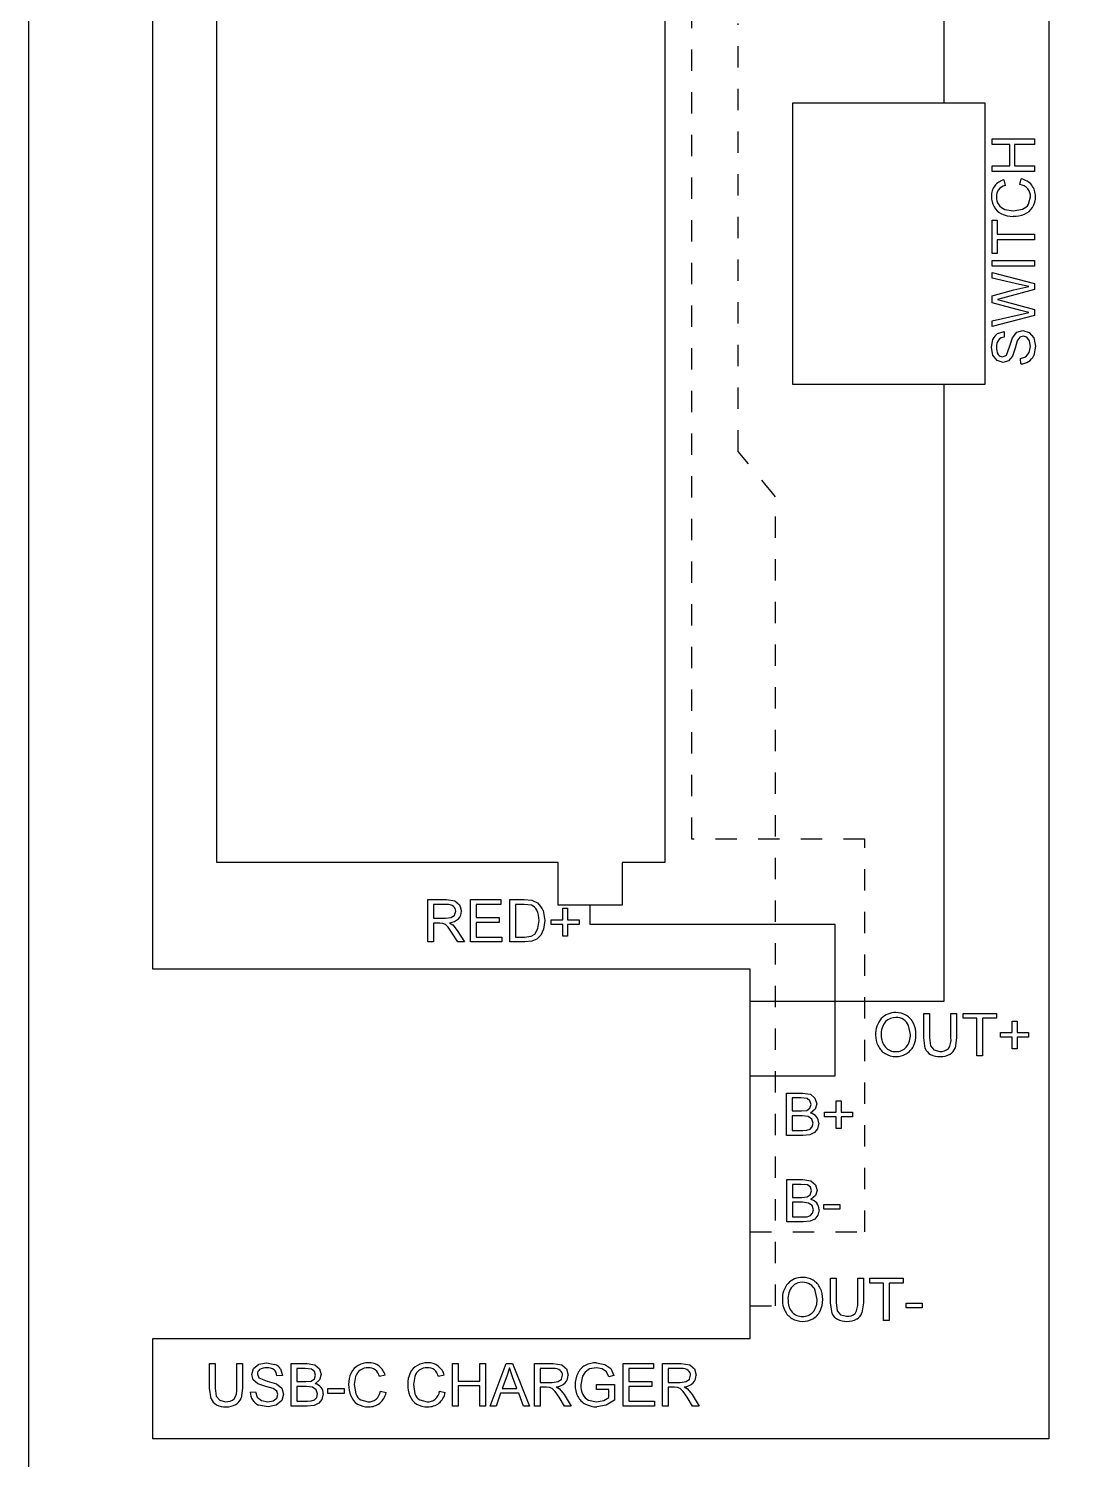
# Model space of a CAD drawing. Extents: x -34 to 366, y 525 to 825.
# Drawn here: x -33.8 to 15, y 700.1 to 767.1 of the extents above; entities that cross this region are included whole.
import ezdxf

# ---------------------------------------------------------------- set-up
doc = ezdxf.new("R2010")
doc.units = 0
doc.header["$MEASUREMENT"] = 0
doc.linetypes.add('SMALL-DASH', pattern=[2, 1, -1])
for name, color, linetype in [('CUT', 30, 'CONTINUOUS'), ('DASH', 6, 'CONTINUOUS'), ('ETCH', 96, 'CONTINUOUS')]:
    doc.layers.add(name, color=color, linetype=linetype)

msp = doc.modelspace()

# ---------------------------------------------------------------- linework, layer by layer
at = {"layer": 'CUT'}
for p, q in [((-28.012, 723.047), (-28.012, 813.047)), ((13.988, 813.047), (13.988, 701.047)), ((-25.012, 728.047), (-25.012, 804.047)), ((-4.012, 804.047), (-4.012, 728.047)), ((1.988, 750.447), (1.988, 763.647)), ((1.988, 763.647), (10.988, 763.647)), ((10.988, 763.647), (10.988, 750.447)), ((10.988, 750.447), (1.988, 750.447)), ((-23.012, 728.047), (-25.012, 728.047)), ((-20.012, 728.047), (-23.012, 728.047)), ((-9.012, 728.047), (-20.012, 728.047)), ((-9.012, 726.047), (-9.012, 728.047)), ((-4.012, 728.047), (-6.012, 728.047)), ((-6.012, 728.047), (-6.012, 726.047)), ((-6.012, 726.047), (-9.012, 726.047)), ((-0.012, 723.047), (-28.012, 723.047)), ((-0.012, 705.747), (-0.012, 723.047)), ((-28.012, 705.747), (-0.012, 705.747)), ((-28.012, 705.047), (-28.012, 705.747)), ((-28.012, 701.047), (-28.012, 705.047)), ((13.988, 701.047), (-28.012, 701.047))]:
    msp.add_line(p, q, dxfattribs=at)
msp.add_lwpolyline([(-33.836, 525.112), (366.164, 525.112), (366.164, 825.112), (-33.836, 825.112)], close=True, dxfattribs=at)
at = {"layer": 'DASH', "linetype": 'SMALL-DASH'}
for p, q in [((-2.74, 729.154), (-2.74, 805.154)), ((-0.569, 747.315), (-0.569, 767.367)), ((1.169, 745.193), (-0.569, 747.315)), ((1.169, 707.273), (1.169, 745.193)), ((5.355, 729.154), (-2.74, 729.154)), ((5.355, 710.747), (5.355, 729.154)), ((-0.012, 710.747), (5.355, 710.747)), ((-0.012, 707.273), (1.169, 707.273))]:
    msp.add_line(p, q, dxfattribs=at)
at = {"layer": 'ETCH'}
for p, q in [((9.083, 763.647), (9.083, 778.347)), ((11.334, 761.708), (11.334, 761.973)), ((11.334, 761.973), (13.322, 761.973)), ((13.322, 761.973), (13.322, 761.708)), ((12.153, 761.708), (11.334, 761.708)), ((12.153, 760.696), (12.153, 761.708)), ((13.322, 761.708), (12.382, 761.708)), ((12.382, 761.708), (12.382, 760.696)), ((11.334, 760.431), (11.334, 760.696)), ((11.334, 760.696), (12.153, 760.696)), ((13.322, 760.431), (11.334, 760.431)), ((12.382, 760.696), (13.322, 760.696)), ((13.322, 760.696), (13.322, 760.431)), ((11.88, 760.046), (11.941, 759.781)), ((12.624, 759.829), (12.691, 760.094)), ((13.036, 758.905), (13.129, 759.244)), ((11.931, 758.662), (12.312, 758.6)), ((12.312, 758.6), (12.754, 758.674)), ((11.334, 756.588), (11.334, 758.154)), ((11.334, 758.154), (11.563, 758.154)), ((11.563, 758.154), (11.563, 757.504)), ((11.563, 757.504), (13.322, 757.504)), ((13.322, 757.238), (11.563, 757.238)), ((11.563, 757.238), (11.563, 756.588)), ((13.322, 757.504), (13.322, 757.238)), ((11.563, 756.588), (11.334, 756.588)), ((11.334, 755.997), (11.334, 756.263)), ((11.334, 756.263), (13.322, 756.263)), ((13.322, 755.997), (11.334, 755.997)), ((11.334, 755.434), (11.334, 755.708)), ((11.334, 755.708), (13.322, 755.188)), ((13.322, 756.263), (13.322, 755.997)), ((12.613, 755.139), (11.334, 755.434)), ((12.342, 754.887), (13.044, 755.04)), ((13.044, 755.04), (12.613, 755.139)), ((13.322, 755.188), (13.322, 754.903)), ((11.334, 754.608), (12.342, 754.887)), ((11.334, 754.286), (11.334, 754.608)), ((11.81, 754.5), (11.574, 754.437)), ((11.574, 754.437), (11.809, 754.374)), ((11.809, 754.374), (13.322, 753.964)), ((13.322, 754.903), (11.81, 754.5)), ((12.681, 753.921), (11.334, 754.286)), ((11.334, 753.44), (12.639, 753.732)), ((13.322, 753.685), (11.334, 753.166)), ((12.639, 753.732), (13.044, 753.823)), ((13.044, 753.823), (12.681, 753.921)), ((13.322, 753.964), (13.322, 753.685)), ((11.334, 753.166), (11.334, 753.44)), ((11.298, 752.191), (11.369, 752.58)), ((11.577, 752.84), (11.888, 752.937)), ((11.888, 752.937), (11.9, 752.672)), ((12.149, 752.218), (12.276, 752.648)), ((12.276, 752.648), (12.479, 752.903)), ((12.505, 752.502), (12.407, 752.158)), ((12.479, 752.903), (12.762, 752.985)), ((12.623, 752.672), (12.505, 752.502)), ((12.786, 752.72), (12.623, 752.672)), ((12.762, 752.985), (13.061, 752.896)), ((12.957, 752.666), (12.786, 752.72)), ((13.083, 752.499), (12.957, 752.666)), ((13.061, 752.896), (13.28, 752.637)), ((13.129, 752.242), (13.083, 752.499)), ((13.28, 752.637), (13.358, 752.258)), ((11.366, 751.826), (11.298, 752.191)), ((11.565, 751.577), (11.366, 751.826)), ((11.828, 751.757), (12.006, 751.832)), ((12.006, 751.832), (12.149, 752.218)), ((12.282, 751.779), (12.096, 751.563)), ((12.407, 752.158), (12.282, 751.779)), ((12.659, 751.672), (12.91, 751.752)), ((12.671, 751.419), (12.659, 751.672)), ((12.91, 751.752), (13.069, 751.946)), ((13.069, 751.946), (13.129, 752.242)), ((13.358, 752.258), (13.278, 751.81)), ((11.848, 751.491), (11.565, 751.577)), ((12.096, 751.563), (11.848, 751.491)), ((9.083, 721.547), (9.083, 750.447)), ((-15.127, 724.328), (-15.127, 726.316)), ((-15.127, 726.316), (-14.25, 726.316)), ((-14.25, 726.316), (-13.85, 726.263)), ((-13.85, 726.263), (-13.631, 726.074)), ((-13.127, 724.328), (-13.127, 726.316)), ((-13.127, 726.316), (-11.705, 726.316)), ((-11.705, 726.316), (-11.705, 726.088)), ((-11.284, 724.328), (-11.284, 726.316)), ((-11.284, 726.316), (-10.601, 726.316)), ((-10.601, 726.316), (-10.248, 726.288)), ((-10.248, 726.288), (-9.957, 726.146)), ((-14.862, 726.088), (-14.862, 725.437)), ((-14.239, 726.088), (-14.862, 726.088)), ((-14.022, 725.474), (-13.867, 725.592)), ((-13.867, 725.592), (-13.814, 725.768)), ((-13.631, 726.074), (-13.549, 725.774)), ((-11.705, 726.088), (-12.862, 726.088)), ((-12.862, 726.088), (-12.862, 725.473)), ((-11.019, 726.088), (-11.019, 724.557)), ((-10.601, 726.088), (-11.019, 726.088)), ((-10.261, 726.046), (-10.601, 726.088)), ((-9.723, 725.806), (-9.645, 725.333)), ((-8.802, 725.367), (-8.802, 725.91)), ((-8.802, 725.91), (-8.574, 725.91)), ((-8.574, 725.91), (-8.574, 725.367)), ((-7.512, 725.154), (-7.512, 726.047)), ((-14.862, 725.437), (-14.302, 725.437)), ((-14.56, 725.208), (-14.862, 725.208)), ((-14.862, 725.208), (-14.862, 724.328)), ((-14.415, 725.199), (-14.56, 725.208)), ((-14.296, 725.147), (-14.415, 725.199)), ((-14.302, 725.437), (-14.022, 725.474)), ((-14.164, 725.015), (-14.296, 725.147)), ((-13.976, 724.742), (-14.164, 725.015)), ((-14.103, 725.232), (-13.952, 725.13)), ((-13.952, 725.13), (-13.742, 724.869)), ((-13.742, 724.869), (-13.404, 724.328)), ((-12.862, 725.473), (-11.778, 725.473)), ((-11.778, 725.244), (-12.862, 725.244)), ((-12.862, 725.244), (-12.862, 724.557)), ((-11.778, 725.473), (-11.778, 725.244)), ((-10.108, 724.698), (-9.962, 724.952)), ((-9.962, 724.952), (-9.91, 725.338)), ((-9.698, 724.932), (-9.833, 724.642)), ((-9.645, 725.333), (-9.698, 724.932)), ((-9.345, 725.151), (-9.345, 725.367)), ((-9.345, 725.367), (-8.802, 725.367)), ((-8.802, 725.151), (-9.345, 725.151)), ((-8.802, 724.608), (-8.802, 725.151)), ((-8.574, 725.367), (-8.031, 725.367)), ((-8.031, 725.151), (-8.574, 725.151)), ((-8.574, 725.151), (-8.574, 724.608)), ((-8.031, 725.367), (-8.031, 725.151)), ((3.972, 725.154), (-7.512, 725.154)), ((3.972, 718.048), (3.972, 725.154)), ((-14.862, 724.328), (-15.127, 724.328)), ((-13.715, 724.328), (-13.976, 724.742)), ((-13.404, 724.328), (-13.715, 724.328)), ((-11.657, 724.328), (-13.127, 724.328)), ((-12.862, 724.557), (-11.657, 724.557)), ((-11.657, 724.557), (-11.657, 724.328)), ((-10.569, 724.328), (-11.284, 724.328)), ((-11.019, 724.557), (-10.595, 724.557)), ((-10.595, 724.557), (-10.286, 724.594)), ((-10.25, 724.362), (-10.569, 724.328)), ((-10.286, 724.594), (-10.108, 724.698)), ((-10.014, 724.462), (-10.25, 724.362)), ((-9.833, 724.642), (-10.014, 724.462)), ((-8.574, 724.608), (-8.802, 724.608)), ((-0.012, 721.547), (9.083, 721.547)), ((8.122, 719.834), (8.122, 720.984)), ((8.122, 720.984), (8.387, 720.984)), ((8.387, 720.984), (8.387, 719.837)), ((9.399, 719.837), (9.399, 720.984)), ((9.399, 720.984), (9.664, 720.984)), ((9.664, 720.984), (9.664, 719.834)), ((9.965, 720.755), (9.965, 720.984)), ((9.965, 720.984), (11.531, 720.984)), ((11.531, 720.984), (11.531, 720.755)), ((7.495, 719.988), (7.413, 720.411)), ((10.616, 720.755), (9.965, 720.755)), ((10.616, 718.996), (10.616, 720.755)), ((11.531, 720.755), (10.881, 720.755)), ((10.881, 720.755), (10.881, 718.996)), ((12.266, 720.08), (12.266, 720.622)), ((12.266, 720.622), (12.495, 720.622)), ((12.495, 720.622), (12.495, 720.08)), ((8.197, 719.335), (8.122, 719.834)), ((8.387, 719.837), (8.434, 719.456)), ((9.664, 719.834), (9.597, 719.357)), ((11.724, 719.863), (11.724, 720.08)), ((11.724, 720.08), (12.266, 720.08)), ((12.266, 719.863), (11.724, 719.863)), ((12.266, 719.321), (12.266, 719.863)), ((12.495, 720.08), (13.037, 720.08)), ((13.037, 719.863), (12.495, 719.863)), ((12.495, 719.863), (12.495, 719.321)), ((13.037, 720.08), (13.037, 719.863)), ((8.434, 719.456), (8.595, 719.267)), ((8.595, 719.267), (8.875, 719.2)), ((10.881, 718.996), (10.616, 718.996)), ((12.495, 719.321), (12.266, 719.321)), ((-0.012, 718.048), (3.972, 718.048)), ((1.694, 715.262), (1.694, 717.25)), ((1.694, 717.25), (2.442, 717.25)), ((1.959, 717.022), (1.959, 716.407)), ((2.355, 717.022), (1.959, 717.022)), ((2.656, 716.993), (2.355, 717.022)), ((2.442, 717.25), (2.809, 717.189)), ((2.791, 716.888), (2.656, 716.993)), ((2.839, 716.709), (2.791, 716.888)), ((2.809, 717.189), (3.025, 717.002)), ((3.025, 717.002), (3.104, 716.737)), ((4.019, 716.347), (4.019, 716.889)), ((4.019, 716.889), (4.248, 716.889)), ((4.248, 716.889), (4.248, 716.347)), ((1.959, 716.407), (2.387, 716.407)), ((1.959, 716.178), (1.959, 715.491)), ((2.417, 716.178), (1.959, 716.178)), ((2.387, 716.407), (2.637, 716.431)), ((2.707, 716.145), (2.417, 716.178)), ((2.637, 716.431), (2.788, 716.532)), ((2.871, 716.029), (2.707, 716.145)), ((2.788, 716.532), (2.839, 716.709)), ((3.033, 716.494), (2.82, 716.311)), ((3.104, 716.737), (3.033, 716.494)), ((3.477, 716.13), (3.477, 716.347)), ((3.477, 716.347), (4.019, 716.347)), ((4.019, 716.13), (3.477, 716.13)), ((4.019, 715.588), (4.019, 716.13)), ((4.248, 716.347), (4.79, 716.347)), ((4.79, 716.13), (4.248, 716.13)), ((4.248, 716.13), (4.248, 715.588)), ((4.79, 716.347), (4.79, 716.13)), ((1.959, 715.491), (2.46, 715.491)), ((2.46, 715.491), (2.64, 715.501)), ((2.64, 715.501), (2.794, 715.555)), ((2.794, 715.555), (2.895, 715.666)), ((2.935, 715.835), (2.871, 716.029)), ((2.895, 715.666), (2.935, 715.835)), ((3.141, 715.576), (2.995, 715.393)), ((3.2, 715.834), (3.141, 715.576)), ((4.248, 715.588), (4.019, 715.588)), ((2.455, 715.262), (1.694, 715.262)), ((2.776, 715.295), (2.455, 715.262)), ((2.995, 715.393), (2.776, 715.295)), ((1.712, 711.211), (1.712, 713.199)), ((1.712, 713.199), (2.46, 713.199)), ((1.977, 712.97), (1.977, 712.356)), ((2.373, 712.97), (1.977, 712.97)), ((2.674, 712.942), (2.373, 712.97)), ((2.46, 713.199), (2.827, 713.138)), ((2.809, 712.836), (2.674, 712.942)), ((2.856, 712.658), (2.809, 712.836)), ((2.827, 713.138), (3.043, 712.95)), ((3.043, 712.95), (3.121, 712.685)), ((1.977, 712.356), (2.405, 712.356)), ((1.977, 712.127), (1.977, 711.44)), ((2.435, 712.127), (1.977, 712.127)), ((2.405, 712.356), (2.655, 712.379)), ((2.725, 712.093), (2.435, 712.127)), ((2.655, 712.379), (2.806, 712.48)), ((2.806, 712.48), (2.856, 712.658)), ((3.051, 712.443), (2.838, 712.259)), ((3.121, 712.685), (3.051, 712.443)), ((1.977, 711.44), (2.477, 711.44)), ((2.477, 711.44), (2.658, 711.449)), ((2.658, 711.449), (2.812, 711.504)), ((2.889, 711.977), (2.725, 712.093)), ((2.812, 711.504), (2.913, 711.615)), ((2.953, 711.783), (2.889, 711.977)), ((2.913, 711.615), (2.953, 711.783)), ((3.159, 711.525), (3.012, 711.341)), ((3.218, 711.782), (3.159, 711.525)), ((3.435, 711.801), (3.435, 712.03)), ((3.435, 712.03), (4.194, 712.03)), ((4.194, 711.801), (3.435, 711.801)), ((4.194, 712.03), (4.194, 711.801)), ((2.472, 711.211), (1.712, 711.211)), ((2.794, 711.244), (2.472, 711.211)), ((3.012, 711.341), (2.794, 711.244)), ((3.75, 707.423), (3.75, 708.572)), ((3.75, 708.572), (4.015, 708.572)), ((4.015, 708.572), (4.015, 707.426)), ((5.027, 707.426), (5.027, 708.572)), ((5.027, 708.572), (5.292, 708.572)), ((5.292, 708.572), (5.292, 707.423)), ((5.593, 708.344), (5.593, 708.572)), ((5.593, 708.572), (7.159, 708.572)), ((6.244, 708.344), (5.593, 708.344)), ((6.244, 706.585), (6.244, 708.344)), ((7.159, 708.344), (6.509, 708.344)), ((6.509, 708.344), (6.509, 706.585)), ((7.159, 708.572), (7.159, 708.344)), ((3.123, 707.577), (3.041, 708)), ((3.825, 706.924), (3.75, 707.423)), ((4.015, 707.426), (4.062, 707.045)), ((5.292, 707.423), (5.225, 706.946)), ((7.292, 707.175), (7.292, 707.404)), ((7.292, 707.404), (8.051, 707.404)), ((8.051, 707.404), (8.051, 707.175)), ((4.062, 707.045), (4.223, 706.856)), ((4.223, 706.856), (4.503, 706.789)), ((8.051, 707.175), (7.292, 707.175)), ((6.509, 706.585), (6.244, 706.585)), ((-25.353, 703.418), (-25.353, 704.568)), ((-25.353, 704.568), (-25.088, 704.568)), ((-25.088, 704.568), (-25.088, 703.422)), ((-24.076, 703.422), (-24.076, 704.568)), ((-24.076, 704.568), (-23.811, 704.568)), ((-23.811, 704.568), (-23.811, 703.418)), ((-23.377, 704.054), (-23.292, 704.337)), ((-23.306, 703.806), (-23.377, 704.054)), ((-23.292, 704.337), (-23.043, 704.536)), ((-23.112, 704.074), (-23.037, 703.896)), ((-23.043, 704.536), (-22.678, 704.604)), ((-22.678, 704.604), (-22.289, 704.533)), ((-22.029, 704.325), (-21.932, 704.014)), ((-21.534, 702.58), (-21.534, 704.568)), ((-21.534, 704.568), (-20.786, 704.568)), ((-21.269, 704.339), (-21.269, 703.725)), ((-20.873, 704.339), (-21.269, 704.339)), ((-20.572, 704.311), (-20.873, 704.339)), ((-20.786, 704.568), (-20.419, 704.507)), ((-20.437, 704.205), (-20.572, 704.311)), ((-20.39, 704.027), (-20.437, 704.205)), ((-20.419, 704.507), (-20.203, 704.319)), ((-20.203, 704.319), (-20.124, 704.054)), ((-20.124, 704.054), (-20.195, 703.812)), ((-13.968, 702.58), (-13.968, 704.568)), ((-13.968, 704.568), (-13.703, 704.568)), ((-13.703, 704.568), (-13.703, 703.749)), ((-12.691, 703.749), (-12.691, 704.568)), ((-12.691, 704.568), (-12.426, 704.568)), ((-12.426, 704.568), (-12.426, 702.58)), ((-12.199, 702.58), (-11.444, 704.568)), ((-11.444, 704.568), (-11.157, 704.568)), ((-11.299, 704.363), (-11.42, 703.98)), ((-11.158, 703.946), (-11.299, 704.363)), ((-11.157, 704.568), (-10.361, 702.58)), ((-10.124, 702.58), (-10.124, 704.568)), ((-10.124, 704.568), (-9.247, 704.568)), ((-9.859, 704.339), (-9.859, 703.689)), ((-9.236, 704.339), (-9.859, 704.339)), ((-9.247, 704.568), (-8.847, 704.514)), ((-8.847, 704.514), (-8.628, 704.325)), ((-8.628, 704.325), (-8.546, 704.025)), ((-7.752, 704.175), (-7.879, 703.977)), ((-7.537, 704.32), (-7.752, 704.175)), ((-7.222, 704.375), (-7.537, 704.32)), ((-6.945, 704.323), (-7.222, 704.375)), ((-7.217, 704.604), (-6.824, 704.534)), ((-6.752, 704.184), (-6.945, 704.323)), ((-6.824, 704.534), (-6.548, 704.338)), ((-6.64, 703.945), (-6.752, 704.184)), ((-6.548, 704.338), (-6.396, 704.01)), ((-5.968, 702.58), (-5.968, 704.568)), ((-5.968, 704.568), (-4.546, 704.568)), ((-4.546, 704.339), (-5.703, 704.339)), ((-5.703, 704.339), (-5.703, 703.725)), ((-4.546, 704.568), (-4.546, 704.339)), ((-4.124, 702.58), (-4.124, 704.568)), ((-4.124, 704.568), (-3.247, 704.568)), ((-3.859, 704.339), (-3.859, 703.689)), ((-3.236, 704.339), (-3.859, 704.339)), ((-3.247, 704.568), (-2.847, 704.514)), ((-2.847, 704.514), (-2.628, 704.325)), ((-2.628, 704.325), (-2.546, 704.025)), ((-25.278, 702.919), (-25.353, 703.418)), ((-25.088, 703.422), (-25.041, 703.04)), ((-23.811, 703.418), (-23.878, 702.942)), ((-23.09, 703.62), (-23.306, 703.806)), ((-22.711, 703.495), (-23.09, 703.62)), ((-23.037, 703.896), (-22.651, 703.753)), ((-22.367, 703.397), (-22.711, 703.495)), ((-22.651, 703.753), (-22.221, 703.626)), ((-22.197, 703.279), (-22.367, 703.397)), ((-22.221, 703.626), (-21.966, 703.423)), ((-21.932, 704.014), (-22.197, 704.002)), ((-21.966, 703.423), (-21.884, 703.14)), ((-21.269, 703.725), (-20.841, 703.725)), ((-21.269, 703.496), (-21.269, 702.809)), ((-20.811, 703.496), (-21.269, 703.496)), ((-20.841, 703.725), (-20.591, 703.748)), ((-20.521, 703.462), (-20.811, 703.496)), ((-20.591, 703.748), (-20.44, 703.849)), ((-20.357, 703.346), (-20.521, 703.462)), ((-20.44, 703.849), (-20.39, 704.027)), ((-20.195, 703.812), (-20.408, 703.628)), ((-19.811, 703.17), (-19.811, 703.399)), ((-19.811, 703.399), (-19.052, 703.399)), ((-19.052, 703.399), (-19.052, 703.17)), ((-18.509, 703.971), (-18.57, 703.59)), ((-18.57, 703.59), (-18.496, 703.148)), ((-17.124, 704.022), (-17.39, 703.961)), ((-15.737, 703.971), (-15.799, 703.59)), ((-15.799, 703.59), (-15.725, 703.148)), ((-14.353, 704.022), (-14.618, 703.961)), ((-13.703, 703.749), (-12.691, 703.749)), ((-12.691, 703.52), (-13.703, 703.52)), ((-13.703, 703.52), (-13.703, 702.58)), ((-12.691, 702.58), (-12.691, 703.52)), ((-11.42, 703.98), (-11.635, 703.399)), ((-11.635, 703.399), (-10.944, 703.399)), ((-10.944, 703.399), (-11.158, 703.946)), ((-9.859, 703.689), (-9.3, 703.689)), ((-9.557, 703.46), (-9.859, 703.46)), ((-9.859, 703.46), (-9.859, 702.58)), ((-9.412, 703.45), (-9.557, 703.46)), ((-9.293, 703.399), (-9.412, 703.45)), ((-9.3, 703.689), (-9.019, 703.725)), ((-9.161, 703.267), (-9.293, 703.399)), ((-9.101, 703.484), (-8.95, 703.382)), ((-9.019, 703.725), (-8.864, 703.843)), ((-8.95, 703.382), (-8.739, 703.121)), ((-8.864, 703.843), (-8.811, 704.02)), ((-7.879, 703.977), (-7.956, 703.575)), ((-7.209, 703.363), (-7.209, 703.592)), ((-7.209, 703.592), (-6.365, 703.592)), ((-6.396, 704.01), (-6.64, 703.945)), ((-6.365, 703.592), (-6.365, 702.855)), ((-5.703, 703.725), (-4.618, 703.725)), ((-4.618, 703.496), (-5.703, 703.496)), ((-5.703, 703.496), (-5.703, 702.809)), ((-4.618, 703.725), (-4.618, 703.496)), ((-3.859, 703.689), (-3.3, 703.689)), ((-3.557, 703.46), (-3.859, 703.46)), ((-3.859, 703.46), (-3.859, 702.58)), ((-3.412, 703.45), (-3.557, 703.46)), ((-3.293, 703.399), (-3.412, 703.45)), ((-3.3, 703.689), (-3.019, 703.725)), ((-3.161, 703.267), (-3.293, 703.399)), ((-3.101, 703.484), (-2.95, 703.382)), ((-3.019, 703.725), (-2.864, 703.843)), ((-2.95, 703.382), (-2.739, 703.121)), ((-2.864, 703.843), (-2.811, 704.02)), ((-25.041, 703.04), (-24.88, 702.851)), ((-24.88, 702.851), (-24.6, 702.785)), ((-23.45, 703.231), (-23.197, 703.243)), ((-23.197, 703.243), (-23.117, 702.992)), ((-23.117, 702.992), (-22.923, 702.833)), ((-22.923, 702.833), (-22.627, 702.773)), ((-22.627, 702.773), (-22.37, 702.819)), ((-22.37, 702.819), (-22.203, 702.945)), ((-21.973, 702.841), (-22.232, 702.622)), ((-22.203, 702.945), (-22.149, 703.116)), ((-22.149, 703.116), (-22.197, 703.279)), ((-21.884, 703.14), (-21.973, 702.841)), ((-21.269, 702.809), (-20.769, 702.809)), ((-20.769, 702.809), (-20.588, 702.819)), ((-20.588, 702.819), (-20.434, 702.873)), ((-20.234, 702.71), (-20.452, 702.613)), ((-20.434, 702.873), (-20.333, 702.984)), ((-20.293, 703.152), (-20.357, 703.346)), ((-20.333, 702.984), (-20.293, 703.152)), ((-20.087, 702.894), (-20.234, 702.71)), ((-20.028, 703.151), (-20.087, 702.894)), ((-19.052, 703.17), (-19.811, 703.17)), ((-18.265, 702.866), (-17.926, 702.773)), ((-17.341, 703.278), (-17.076, 703.211)), ((-15.494, 702.866), (-15.155, 702.773)), ((-14.57, 703.278), (-14.305, 703.211)), ((-11.71, 703.182), (-11.92, 702.58)), ((-10.864, 703.182), (-11.71, 703.182)), ((-10.643, 702.58), (-10.864, 703.182)), ((-8.973, 702.993), (-9.161, 703.267)), ((-8.713, 702.58), (-8.973, 702.993)), ((-8.739, 703.121), (-8.401, 702.58)), ((-7.594, 702.86), (-7.218, 702.773)), ((-7.218, 702.773), (-6.88, 702.84)), ((-6.631, 703.363), (-7.209, 703.363)), ((-6.88, 702.84), (-6.631, 702.984)), ((-6.365, 702.855), (-6.769, 702.622)), ((-6.631, 702.984), (-6.631, 703.363)), ((-5.703, 702.809), (-4.498, 702.809)), ((-4.498, 702.809), (-4.498, 702.58)), ((-2.973, 702.993), (-3.161, 703.267)), ((-2.713, 702.58), (-2.973, 702.993)), ((-2.739, 703.121), (-2.401, 702.58)), ((-22.611, 702.544), (-23.059, 702.624)), ((-22.232, 702.622), (-22.611, 702.544)), ((-20.774, 702.58), (-21.534, 702.58)), ((-20.452, 702.613), (-20.774, 702.58)), ((-13.703, 702.58), (-13.968, 702.58)), ((-12.426, 702.58), (-12.691, 702.58)), ((-11.92, 702.58), (-12.199, 702.58)), ((-10.361, 702.58), (-10.643, 702.58)), ((-9.859, 702.58), (-10.124, 702.58)), ((-8.401, 702.58), (-8.713, 702.58)), ((-6.769, 702.622), (-7.196, 702.544)), ((-4.498, 702.58), (-5.968, 702.58)), ((-3.859, 702.58), (-4.124, 702.58)), ((-2.401, 702.58), (-2.713, 702.58))]:
    msp.add_line(p, q, dxfattribs=at)
for centre, radius, start, end in [((12.099, 759.293), 0.802, 144.003, 181.91031), ((12.077, 759.277), 0.794, 104.36117, 142.10405), ((12.094, 759.187), 0.613, 104.50883, 139.87627), ((12.517, 759.188), 0.65, 41.72012, 80.4962), ((12.506, 759.223), 0.89, 40.05631, 78.0066), ((12.54, 759.295), 0.819, 358.27069, 37.74181), ((12.27, 759.256), 0.972, 179.406, 208.81494), ((12.052, 759.275), 0.526, 144.23325, 182.178), ((12.158, 759.232), 0.632, 177.9445, 214.3331), ((12.558, 759.261), 0.571, 358.34567, 39.03963), ((12.415, 759.228), 0.944, 329.33585, 2.52861), ((12.128, 759.181), 0.811, 208.9672, 243.82638), ((12.107, 759.213), 0.579, 215.65489, 252.29471), ((12.285, 759.518), 1.184, 244.18948, 271.34034), ((12.323, 759.691), 1.356, 269.56932, 292.72412), ((12.566, 759.191), 0.55, 289.94528, 328.63561), ((12.546, 759.201), 0.819, 291.58323, 326.27121), ((11.891, 752.375), 0.561, 124.01572, 158.50266), ((12.044, 752.238), 0.518, 144.62246, 184.08355), ((11.92, 752.273), 0.4, 92.86502, 138.41068), ((12.051, 752.157), 0.526, 175.21233, 214.0268), ((11.829, 752.024), 0.268, 217.13975, 269.81129), ((12.698, 752.06), 0.631, 302.37366, 336.67205), ((12.662, 752.121), 0.702, 270.76537, 302.23131), ((-14.198, 725.608), 0.481, 54.06454, 94.81832), ((-14.106, 725.776), 0.292, 358.53736, 49.50102), ((-14.052, 725.761), 0.503, 316.89786, 1.47749), ((-10.466, 725.572), 0.517, 28.7376, 66.68909), ((-10.847, 725.391), 0.938, 356.70687, 27.22013), ((-10.484, 725.531), 0.809, 19.84475, 49.40508), ((-14.153, 725.913), 0.683, 274.19468, 313.35954), ((6.785, 720.124), 0.896, 88.01192, 136.64659), ((6.829, 720.078), 0.942, 59.31678, 90.79863), ((6.87, 720.15), 0.859, 25.55355, 59.21556), ((6.953, 720.027), 1.086, 139.01806, 183.36335), ((6.983, 720.043), 0.853, 139.34268, 185.62394), ((6.807, 720.116), 0.675, 89.12557, 134.25695), ((6.826, 720.137), 0.654, 57.97509, 90.7483), ((6.836, 720.159), 0.63, 23.60101, 57.69348), ((6.561, 720.007), 1.199, 359.01, 25.36278), ((6.998, 719.959), 1.13, 179.80529, 205.8858), ((6.926, 719.915), 0.793, 176.79109, 221.03819), ((6.656, 719.934), 0.841, 320.27521, 3.70493), ((6.581, 719.966), 1.179, 333.75392, 0.98623), ((8.633, 719.753), 0.771, 326.91032, 6.29604), ((6.77, 719.839), 0.872, 205.33962, 238.55277), ((6.8, 719.89), 0.93, 238.63816, 270.9229), ((6.798, 719.826), 0.638, 222.54729, 271.40972), ((6.831, 719.825), 0.637, 268.36077, 317.74105), ((6.82, 719.937), 0.978, 269.66812, 299.0428), ((6.891, 719.81), 0.832, 298.99398, 333.9084), ((8.705, 719.539), 0.547, 201.86413, 241.88348), ((8.861, 719.889), 0.93, 243.57848, 272.28267), ((8.927, 719.725), 0.527, 264.29368, 311.78054), ((8.936, 719.804), 0.845, 267.38858, 299.7569), ((9.057, 719.566), 0.579, 301.02217, 338.85129), ((2.692, 715.798), 0.529, 39.22318, 76.0155), ((2.729, 715.844), 0.471, 358.7818, 37.77329), ((2.71, 711.746), 0.529, 39.22318, 76.0155), ((2.747, 711.792), 0.471, 358.7818, 37.77329), ((2.581, 707.616), 1.086, 139.01806, 183.36335), ((2.611, 707.632), 0.853, 139.34268, 185.62394), ((2.413, 707.713), 0.896, 88.01192, 136.64659), ((2.435, 707.705), 0.675, 89.12557, 134.25695), ((2.457, 707.667), 0.942, 59.31678, 90.79863), ((2.454, 707.726), 0.654, 57.97509, 90.7483), ((2.464, 707.748), 0.63, 23.60101, 57.69348), ((2.498, 707.739), 0.859, 25.55355, 59.21556), ((2.189, 707.596), 1.199, 359.01, 25.36278), ((2.626, 707.548), 1.13, 179.80529, 205.8858), ((2.553, 707.504), 0.793, 176.79109, 221.03819), ((2.284, 707.523), 0.841, 320.27521, 3.70493), ((2.209, 707.555), 1.179, 333.75392, 0.98623), ((4.26, 707.342), 0.771, 326.91032, 6.29604), ((2.398, 707.428), 0.872, 205.33962, 238.55277), ((2.425, 707.415), 0.638, 222.54729, 271.40972), ((2.459, 707.414), 0.637, 268.36077, 317.74105), ((2.519, 707.399), 0.832, 298.99398, 333.9084), ((4.333, 707.128), 0.547, 201.86413, 241.88348), ((4.555, 707.314), 0.527, 264.29368, 311.78054), ((4.685, 707.155), 0.579, 301.02217, 338.85129), ((2.427, 707.479), 0.93, 238.63816, 270.9229), ((2.448, 707.526), 0.978, 269.66812, 299.0428), ((4.488, 707.477), 0.93, 243.57848, 272.28267), ((4.564, 707.393), 0.845, 267.38858, 299.7569), ((-22.844, 704.073), 0.268, 127.13975, 179.81129), ((-22.712, 703.851), 0.526, 85.21233, 124.0268), ((-22.631, 703.858), 0.518, 54.62246, 94.08355), ((-22.596, 703.982), 0.4, 2.86502, 48.41068), ((-22.494, 704.011), 0.561, 34.01572, 68.50266), ((-17.652, 703.617), 1.184, 154.18948, 181.34034), ((-17.989, 703.774), 0.811, 118.9672, 153.82638), ((-17.957, 703.795), 0.579, 125.65489, 162.29471), ((-17.914, 703.632), 0.972, 89.406, 118.81494), ((-17.938, 703.744), 0.632, 87.9445, 124.3331), ((-17.896, 703.85), 0.526, 54.23325, 92.178), ((-17.877, 703.803), 0.802, 54.003, 91.91031), ((-17.983, 703.807), 0.613, 14.50883, 49.87627), ((-17.893, 703.825), 0.794, 14.36117, 52.10405), ((-14.881, 703.617), 1.184, 154.18948, 181.34034), ((-15.218, 703.774), 0.811, 118.9672, 153.82638), ((-15.186, 703.795), 0.579, 125.65489, 162.29471), ((-15.143, 703.632), 0.972, 89.406, 118.81494), ((-15.167, 703.744), 0.632, 87.9445, 124.3331), ((-15.124, 703.85), 0.526, 54.23325, 92.178), ((-15.106, 703.803), 0.802, 54.003, 91.91031), ((-15.212, 703.807), 0.613, 14.50883, 49.87627), ((-15.122, 703.825), 0.794, 14.36117, 52.10405), ((-9.196, 703.86), 0.481, 54.06454, 94.81832), ((-9.103, 704.027), 0.292, 358.53736, 49.50102), ((-6.994, 703.573), 1.227, 154.17609, 180.4069), ((-7.362, 703.768), 0.811, 118.27423, 155.22772), ((-7.239, 703.495), 1.11, 88.83972, 117.17629), ((-3.196, 703.86), 0.481, 54.06454, 94.81832), ((-3.103, 704.027), 0.292, 358.53736, 49.50102), ((-24.843, 703.337), 0.771, 326.91032, 6.29604), ((-20.536, 703.115), 0.529, 39.22318, 76.0155), ((-20.499, 703.161), 0.471, 358.7818, 37.77329), ((-17.479, 703.579), 1.356, 179.56932, 202.72412), ((-14.708, 703.579), 1.356, 179.56932, 202.72412), ((-9.151, 704.165), 0.683, 274.19468, 313.35954), ((-9.049, 704.012), 0.503, 316.89786, 1.47749), ((-7.083, 703.548), 1.138, 179.18462, 206.91136), ((-6.985, 703.543), 0.971, 178.09638, 205.29671), ((-3.151, 704.165), 0.683, 274.19468, 313.35954), ((-3.049, 704.012), 0.503, 316.89786, 1.47749), ((-24.77, 703.123), 0.547, 201.86413, 241.88348), ((-24.548, 703.309), 0.527, 264.29368, 311.78054), ((-24.418, 703.15), 0.579, 301.02217, 338.85129), ((-22.748, 703.24), 0.702, 180.76537, 212.23131), ((-22.809, 703.204), 0.631, 212.37366, 246.67205), ((-17.969, 703.356), 0.819, 201.58323, 236.27121), ((-17.979, 703.336), 0.55, 199.94528, 238.63561), ((-17.909, 703.344), 0.571, 268.34567, 309.03963), ((-17.875, 703.362), 0.819, 268.27069, 307.74181), ((-17.982, 703.385), 0.65, 311.72012, 350.4962), ((-17.947, 703.396), 0.89, 310.05631, 348.0066), ((-15.198, 703.356), 0.819, 201.58323, 236.27121), ((-15.208, 703.336), 0.55, 199.94528, 238.63561), ((-15.138, 703.344), 0.571, 268.34567, 309.03963), ((-15.104, 703.362), 0.819, 268.27069, 307.74181), ((-15.211, 703.385), 0.65, 311.72012, 350.4962), ((-15.176, 703.396), 0.89, 310.05631, 348.0066), ((-7.355, 703.413), 0.834, 207.10756, 243.07019), ((-7.334, 703.391), 0.591, 206.50114, 243.98102), ((-24.615, 703.473), 0.93, 243.57848, 272.28267), ((-24.539, 703.388), 0.845, 267.38858, 299.7569), ((-17.942, 703.487), 0.944, 239.33585, 272.52861), ((-15.171, 703.487), 0.944, 239.33585, 272.52861), ((-7.211, 703.689), 1.145, 242.8874, 270.75694)]:
    msp.add_arc(centre, radius, start, end, dxfattribs=at)

doc.saveas('drawing.dxf')
